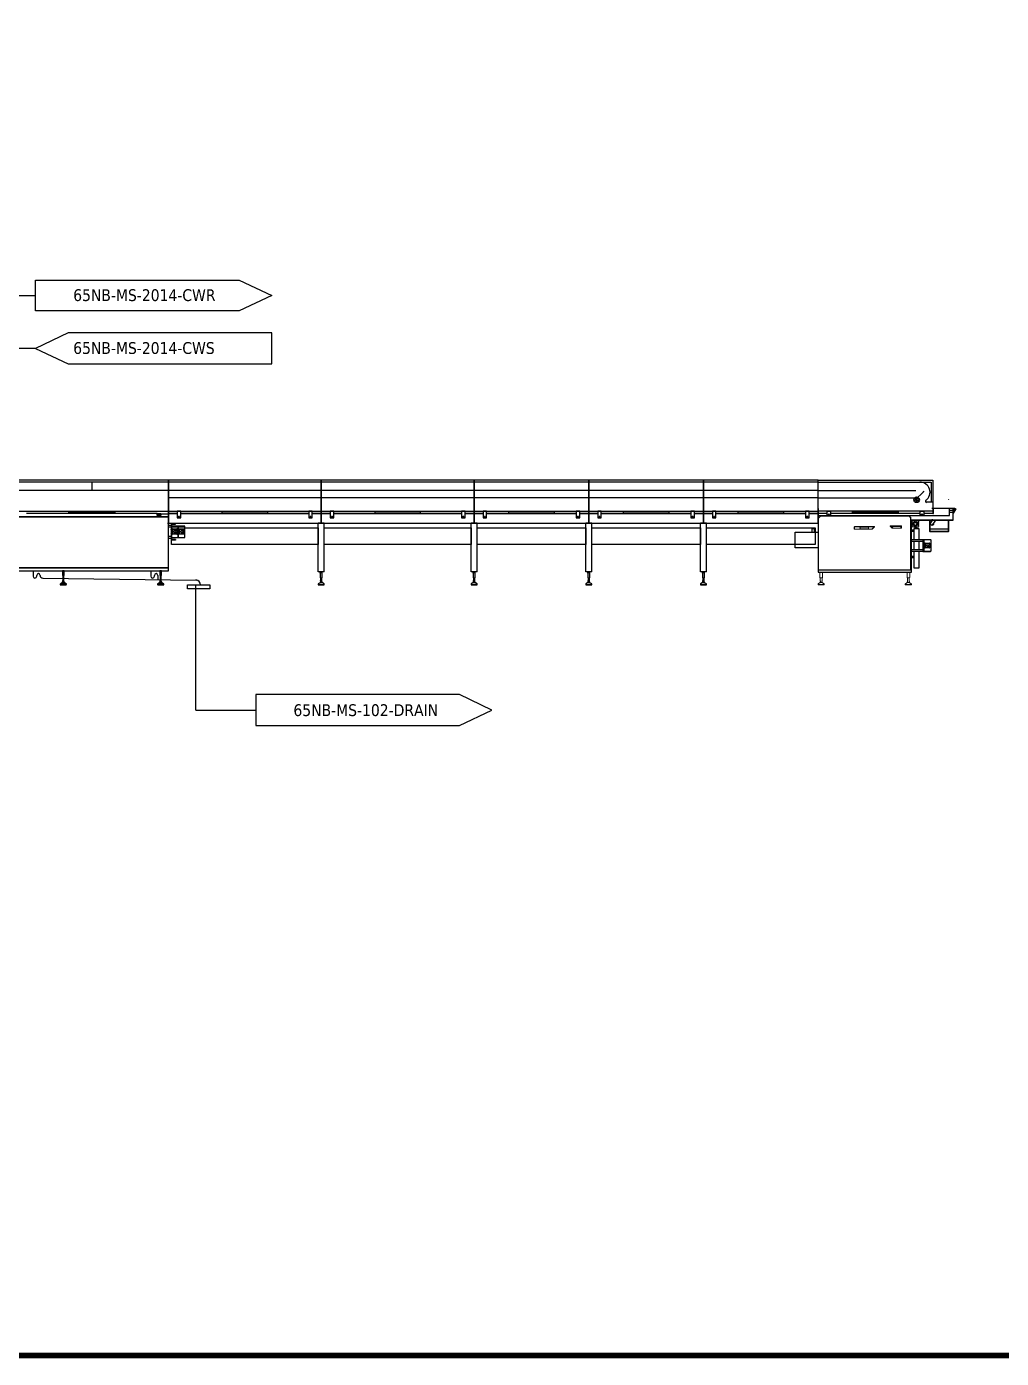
# Model space of a CAD drawing. Header units: millimetres. Extents: x 12318 to 17800, y 6541 to 10165.
# Drawn here: x 15368 to 16290, y 6541 to 7800 of the extents above; entities that cross this region are included whole.
import ezdxf

# ---------------------------------------------------------------- set-up
doc = ezdxf.new("R2010")
doc.units = ezdxf.units.MM
for name, color, linetype in [('drain', 31, 'Continuous'), ('Equipment', 123, 'Continuous'), ('GCW', 214, 'Continuous'), ('Reference', 6, 'Continuous')]:
    doc.layers.add(name, color=color, linetype=linetype)
doc.layers.add('TITLE TEXT', color=7, linetype='Continuous', lineweight=20)

# ---------------------------------------------------------------- blocks, each defined once
blk = doc.blocks.new('A$Cbe2ee938')
at = {"linetype": 'Continuous', "lineweight": 18}
h = blk.add_hatch(dxfattribs=at)
h.set_pattern_fill('ANSI31', scale=10, style=0)
h.set_pattern_definition([(45, (37090.614, -3221.507), (-22.45064, 22.45064), [])])
edge = h.paths.add_edge_path(flags=0)
edge.add_arc((39211, 1114), 6, 0, 360)
at = {"layer": 'Equipment'}
for p, q in [((29000, 1372), (27000, 1372)), ((29000, 1344), (27000, 1344)), ((29000, 1235), (27000, 1235)), ((28000, 1344), (28000, 1235)), ((29000, 889), (29000, 1372)), ((29000, 1372), (29000, 933)), ((29000, 889), (29000, 1372)), ((31000, 1372), (29000, 1372)), ((29000, 1372), (29000, 933)), ((31000, 1344), (29000, 1344)), ((31000, 1235), (29000, 1235)), ((31000, 933), (31000, 1372)), ((33000, 1372), (31000, 1372)), ((31000, 1372), (31000, 933)), ((33000, 1344), (31000, 1344)), ((33000, 1235), (31000, 1235)), ((34500, 1372), (33000, 1372)), ((33000, 1372), (33000, 933)), ((33000, 933), (33000, 1372)), ((34500, 1344), (33000, 1344)), ((34500, 1235), (33000, 1235)), ((34500, 933), (34500, 1372)), ((36000, 1372), (34500, 1372)), ((34500, 1372), (34500, 933)), ((36000, 1344), (34500, 1344)), ((36000, 1235), (34500, 1235)), ((36000, 933), (36000, 1372)), ((37500, 1372), (36000, 1372)), ((36000, 1372), (36000, 933)), ((37500, 1344), (36000, 1344)), ((37500, 1235), (36000, 1235)), ((37500, 933), (37500, 1372)), ((37500, 933), (37500, 1372)), ((37500, 1372), (39000, 1372)), ((37500, 1344), (38979, 1344)), ((37500, 1235), (38779, 1235)), ((38764, 1108), (38882, 1223)), ((38872, 1224), (38882, 1223)), ((38979, 1344), (38979, 1080)), ((39000, 1372), (39000, 933)), ((31000, 1140), (29000, 1140)), ((33000, 1140), (31000, 1140)), ((34500, 1140), (33000, 1140)), ((36000, 1140), (34500, 1140)), ((37500, 1140), (36000, 1140)), ((37500, 1140), (38779, 1140)), ((39000, 1080), (38918, 1080)), ((39000, 1080), (38988, 1080)), ((29000, 889), (27000, 889)), ((27000, 889), (29000, 889)), ((27700, 961), (28300, 961)), ((27700, 941), (27700, 961)), ((28300, 941), (27700, 941)), ((28300, 961), (28300, 941)), ((28300, 961), (28300, 941)), ((28854, 933), (28900, 933)), ((28854, 906), (28854, 933)), ((28854, 933), (28900, 933)), ((28854, 906), (28854, 933)), ((28900, 906), (28854, 906)), ((28900, 906), (28854, 906)), ((28900, 933), (28900, 906)), ((28900, 933), (28900, 906)), ((28900, 931), (29000, 931)), ((28900, 931), (29000, 931)), ((29000, 933), (29117, 933)), ((29117, 933), (29000, 933)), ((29000, 933), (29000, 807)), ((29000, 933), (29117, 933)), ((29117, 933), (29000, 933)), ((29000, 933), (29000, 807)), ((29000, 225), (29000, 889)), ((29163, 965), (29117, 965)), ((29117, 965), (29117, 878)), ((29163, 965), (29117, 965)), ((29117, 965), (29117, 878)), ((29117, 878), (29163, 878)), ((29117, 878), (29163, 878)), ((29163, 878), (29163, 965)), ((29163, 878), (29163, 965)), ((29163, 933), (30837, 933)), ((29700, 961), (29700, 941)), ((30300, 961), (29700, 961)), ((29700, 961), (29700, 941)), ((29700, 941), (30300, 941)), ((30300, 941), (30300, 961)), ((30300, 941), (30300, 961)), ((30883, 965), (30837, 965)), ((30837, 965), (30837, 878)), ((30837, 878), (30883, 878)), ((30883, 878), (30883, 965)), ((30883, 933), (31000, 933)), ((31000, 933), (30883, 933)), ((31000, 807), (31000, 933)), ((31000, 933), (31117, 933)), ((31117, 933), (31000, 933)), ((31000, 933), (31000, 807)), ((31163, 965), (31117, 965)), ((31117, 965), (31117, 878)), ((31117, 878), (31163, 878)), ((31163, 878), (31163, 965)), ((31163, 933), (32837, 933)), ((32300, 961), (31700, 961)), ((31700, 961), (31700, 941)), ((31700, 941), (32300, 941)), ((32300, 941), (32300, 961)), ((32883, 965), (32837, 965)), ((32837, 965), (32837, 878)), ((32837, 878), (32883, 878)), ((32883, 878), (32883, 965)), ((32883, 933), (33000, 933)), ((33000, 933), (32883, 933)), ((33000, 933), (33117, 933)), ((33117, 933), (33000, 933)), ((33000, 933), (33000, 807)), ((33000, 807), (33000, 933)), ((33163, 965), (33117, 965)), ((33117, 965), (33117, 878)), ((33117, 878), (33163, 878)), ((33163, 878), (33163, 965)), ((33163, 933), (34337, 933)), ((34050, 961), (33450, 961)), ((33450, 961), (33450, 941)), ((33450, 941), (34050, 941)), ((34050, 941), (34050, 961)), ((34383, 965), (34337, 965)), ((34337, 965), (34337, 878)), ((34337, 878), (34383, 878)), ((34383, 878), (34383, 965)), ((34383, 933), (34500, 933)), ((34500, 933), (34383, 933)), ((34500, 807), (34500, 933)), ((34500, 933), (34617, 933)), ((34617, 933), (34500, 933)), ((34500, 933), (34500, 807)), ((34663, 965), (34617, 965)), ((34617, 965), (34617, 878)), ((34617, 878), (34663, 878)), ((34663, 878), (34663, 965)), ((34663, 933), (35837, 933)), ((35550, 961), (34950, 961)), ((34950, 961), (34950, 941)), ((34950, 941), (35550, 941)), ((35550, 941), (35550, 961)), ((35883, 965), (35837, 965)), ((35837, 965), (35837, 878)), ((35837, 878), (35883, 878)), ((35883, 878), (35883, 965)), ((35883, 933), (36000, 933)), ((36000, 933), (35883, 933)), ((36000, 807), (36000, 933)), ((36000, 933), (36117, 933)), ((36117, 933), (36000, 933)), ((36000, 933), (36000, 807)), ((36163, 965), (36117, 965)), ((36117, 965), (36117, 878)), ((36117, 878), (36163, 878)), ((36163, 878), (36163, 965)), ((36163, 933), (37337, 933)), ((37050, 961), (36450, 961)), ((36450, 961), (36450, 941)), ((36450, 941), (37050, 941)), ((37050, 941), (37050, 961)), ((37383, 965), (37337, 965)), ((37337, 965), (37337, 878)), ((37337, 878), (37383, 878)), ((37383, 878), (37383, 965)), ((37383, 933), (37500, 933)), ((37500, 933), (37383, 933)), ((37500, 1000), (37500, 848)), ((37500, 807), (37500, 933)), ((37617, 933), (37500, 933)), ((37500, 908), (39219, 908)), ((37506, 875), (37531, 900)), ((37506, 196), (37506, 875)), ((38690, 900), (37531, 900)), ((37617, 908), (37617, 965)), ((37617, 965), (37663, 965)), ((37663, 908), (37617, 908)), ((37663, 965), (37663, 908)), ((38837, 933), (37663, 933)), ((38690, 900), (38715, 875)), ((38715, 196), (38715, 875)), ((38837, 908), (38837, 965)), ((38837, 965), (38883, 965)), ((38883, 908), (38837, 908)), ((38883, 965), (38883, 908)), ((39000, 933), (38883, 933)), ((39000, 1000), (38988, 1000)), ((39291, 1000), (39000, 1000)), ((39000, 933), (39010, 933)), ((39010, 933), (39010, 1000)), ((39219, 908), (39219, 1000)), ((39270, 973), (39219, 973)), ((39269, 948), (39219, 948)), ((39269, 848), (39269, 1000)), ((39269, 848), (39269, 1000)), ((39299, 987), (39269, 938)), ((39278, 981), (39270, 973)), ((39278, 981), (39278, 1000)), ((39278, 983), (39287, 983)), ((28990, 807), (29000, 807)), ((28990, 807), (29000, 807)), ((29000, 807), (31000, 807)), ((29037, 763), (29037, 625)), ((29037, 763), (29037, 625)), ((29040, 527), (29040, 747)), ((29040, 747), (30960, 747)), ((29040, 527), (29040, 747)), ((29121, 769), (29043, 769)), ((29121, 769), (29043, 769)), ((29050, 666), (29050, 723)), ((29050, 666), (29050, 723)), ((29053, 726), (29111, 726)), ((29053, 726), (29111, 726)), ((29054, 700), (29077, 702)), ((29054, 700), (29077, 702)), ((29114, 723), (29114, 666)), ((29114, 723), (29114, 666)), ((29127, 763), (29127, 625)), ((29127, 625), (29127, 763)), ((29127, 763), (29127, 625)), ((29127, 625), (29127, 763)), ((29211, 769), (29133, 769)), ((29211, 769), (29133, 769)), ((29140, 666), (29140, 723)), ((29140, 666), (29140, 723)), ((29143, 726), (29201, 726)), ((29143, 726), (29201, 726)), ((29144, 700), (29167, 702)), ((29144, 700), (29167, 702)), ((29204, 723), (29204, 666)), ((29204, 723), (29204, 666)), ((29217, 625), (29217, 763)), ((29217, 625), (29217, 763)), ((30960, 747), (30960, 527)), ((31000, 807), (33000, 807)), ((31040, 747), (32960, 747)), ((31040, 527), (31040, 747)), ((32960, 747), (32960, 527)), ((33000, 807), (34500, 807)), ((33040, 747), (34460, 747)), ((33040, 527), (33040, 747)), ((34460, 747), (34460, 527)), ((34500, 807), (36000, 807)), ((34540, 747), (35960, 747)), ((34540, 527), (34540, 747)), ((35960, 747), (35960, 527)), ((36000, 807), (37500, 807)), ((36040, 747), (37460, 747)), ((36040, 527), (36040, 747)), ((37452, 732), (37418, 732)), ((37418, 732), (37418, 691)), ((37452, 691), (37452, 732)), ((37460, 747), (37460, 527)), ((37500, 848), (37500, 848)), ((37500, 848), (37500, 167)), ((39269, 848), (38715, 848)), ((38721, 172), (38721, 848)), ((38721, 167), (38721, 848)), ((38721, 848), (39269, 848)), ((38721, 720), (38755, 720)), ((38755, 700), (38721, 700)), ((38731, 818), (38731, 833)), ((38731, 763), (38731, 778)), ((38736, 835), (38736, 848)), ((38755, 593), (38755, 738)), ((38755, 738), (38816, 738)), ((38761, 840), (38761, 840)), ((38761, 756), (38761, 756)), ((38816, 738), (38763, 738)), ((38785, 840), (38785, 840)), ((38785, 756), (38785, 756)), ((38811, 834), (38811, 848)), ((38815, 833), (38815, 818)), ((38815, 778), (38815, 763)), ((38816, 738), (38816, 593)), ((38959, 845), (38959, 701)), ((38962, 845), (38962, 701)), ((38962, 845), (38984, 845)), ((38962, 701), (39206, 701)), ((38962, 698), (39206, 698)), ((38964, 794), (38998, 848)), ((38990, 779), (38964, 794)), ((39202, 728), (38967, 728)), ((38967, 703), (38967, 728)), ((38970, 817), (38979, 817)), ((38971, 804), (38970, 817)), ((38972, 785), (38972, 790)), ((38979, 785), (38972, 785)), ((38984, 845), (38984, 848)), ((39000, 849), (38988, 849)), ((39034, 848), (38990, 779)), ((38998, 848), (38991, 848)), ((38995, 786), (39014, 788)), ((38998, 848), (38997, 848)), ((39003, 800), (39004, 787)), ((39014, 788), (39012, 814)), ((39184, 848), (39184, 845)), ((39206, 845), (39184, 845)), ((39202, 728), (39202, 703)), ((39206, 701), (39206, 845)), ((39207, 848), (39207, 848)), ((39209, 848), (39208, 848)), ((39209, 701), (39209, 845)), ((30960, 527), (29040, 527)), ((29043, 619), (29121, 619)), ((29043, 619), (29121, 619)), ((29111, 663), (29053, 663)), ((29111, 663), (29053, 663)), ((29077, 686), (29054, 689)), ((29077, 686), (29054, 689)), ((29133, 619), (29211, 619)), ((29133, 619), (29211, 619)), ((29201, 663), (29143, 663)), ((29201, 663), (29143, 663)), ((29167, 686), (29144, 689)), ((29167, 686), (29144, 689)), ((32960, 527), (31040, 527)), ((34460, 527), (33040, 527)), ((35960, 527), (34540, 527)), ((37460, 527), (36040, 527)), ((37201, 691), (37500, 691)), ((37201, 483), (37201, 691)), ((37500, 691), (37500, 483)), ((38721, 593), (38871, 593)), ((38871, 568), (38721, 568)), ((38755, 463), (38755, 568)), ((38816, 568), (38816, 463)), ((38871, 595), (38871, 435)), ((38871, 595), (38969, 595)), ((38884, 584), (38884, 446)), ((38968, 590), (38890, 590)), ((38897, 487), (38897, 544)), ((38900, 547), (38958, 547)), ((38901, 521), (38924, 523)), ((38961, 544), (38961, 487)), ((38974, 590), (38974, 440)), ((37500, 483), (37201, 483)), ((38721, 463), (38871, 463)), ((38871, 438), (38721, 438)), ((38721, 374), (38755, 374)), ((38755, 354), (38721, 354)), ((38755, 221), (38755, 438)), ((38816, 438), (38816, 221)), ((38871, 435), (38969, 435)), ((38890, 440), (38968, 440)), ((38958, 484), (38900, 484)), ((38924, 508), (38901, 510)), ((29000, 225), (26251, 225)), ((26251, 185), (29000, 185)), ((27000, 225), (29000, 225)), ((27230, 186), (27230, 113)), ((27638, 185), (27613, 185)), ((28770, 186), (28770, 113)), ((28912, 185), (28888, 185)), ((29000, 185), (29000, 225)), ((37500, 196), (38721, 196)), ((38816, 221), (38755, 221)), ((27278, 113), (27278, 125)), ((27322, 125), (27322, 125)), ((27360, 90), (29362, 64)), ((28818, 113), (28818, 125)), ((28862, 125), (28862, 71)), ((29250, 0), (29541, 0)), ((29250, -52), (29250, 0)), ((29541, 0), (29541, -52)), ((30988, 172), (31012, 172)), ((32988, 172), (33012, 172)), ((34488, 172), (34512, 172)), ((35988, 172), (36012, 172)), ((37500, 167), (38721, 167)), ((29541, -52), (29250, -52))]:
    blk.add_line(p, q, dxfattribs=at)
at = {"layer": 'Equipment', "linetype": 'Continuous', "lineweight": 25}
for p, q in [((27000, 966), (29000, 966)), ((28854, 932), (27146, 932)), ((29000, 966), (31000, 966)), ((29117, 936), (29000, 936)), ((29117, 936), (29000, 936)), ((30837, 936), (29163, 936)), ((29163, 933), (30837, 933)), ((30837, 965), (30883, 965)), ((31000, 936), (30883, 936)), ((31000, 966), (33000, 966)), ((31117, 936), (31000, 936)), ((32837, 936), (31163, 936)), ((31163, 933), (32837, 933)), ((32837, 965), (32883, 965)), ((33000, 936), (32883, 936)), ((33000, 966), (34500, 966)), ((33117, 936), (33000, 936)), ((34337, 936), (33163, 936)), ((33163, 933), (34337, 933)), ((34337, 965), (34383, 965)), ((34500, 936), (34383, 936)), ((34500, 966), (36000, 966)), ((34617, 936), (34500, 936)), ((35837, 936), (34663, 936)), ((34663, 933), (35837, 933)), ((35837, 965), (35883, 965)), ((36000, 936), (35883, 936)), ((36000, 966), (37500, 966)), ((36117, 936), (36000, 936)), ((37337, 936), (36163, 936)), ((36163, 933), (37337, 933)), ((37337, 965), (37383, 965)), ((37500, 936), (37383, 936)), ((39000, 966), (37500, 966)), ((37617, 933), (37500, 933)), ((37663, 965), (37617, 965)), ((38837, 933), (37663, 933)), ((37950, 961), (38550, 961)), ((37950, 941), (37950, 961)), ((38550, 941), (37950, 941)), ((38550, 941), (38550, 961)), ((39000, 933), (38883, 933)), ((29038, 779), (29000, 779)), ((29038, 779), (29000, 779)), ((29000, 759), (29038, 759)), ((29000, 759), (29038, 759)), ((29037, 777), (29038, 777)), ((29037, 777), (29038, 777)), ((29038, 772), (29037, 772)), ((29038, 772), (29037, 772)), ((29038, 779), (29038, 777)), ((29038, 779), (29038, 777)), ((29039, 778), (29038, 778)), ((29039, 778), (29038, 778)), ((29038, 777), (29038, 777)), ((29038, 777), (29038, 777)), ((29038, 772), (29038, 773)), ((29038, 772), (29038, 773)), ((29038, 772), (29038, 759)), ((29038, 772), (29038, 759)), ((29038, 760), (29039, 760)), ((29038, 760), (29039, 760)), ((29039, 792), (29039, 597)), ((29039, 792), (29039, 597)), ((29044, 597), (29044, 792)), ((29044, 597), (29044, 792)), ((29044, 769), (29212, 769)), ((29044, 769), (29212, 769)), ((29095, 800), (29047, 800)), ((29095, 800), (29047, 800)), ((29047, 795), (29095, 795)), ((29047, 795), (29095, 795)), ((29095, 795), (29095, 800)), ((29095, 795), (29095, 800)), ((29217, 624), (29217, 764)), ((29217, 624), (29217, 764)), ((30960, 172), (30960, 807)), ((31040, 807), (30960, 807)), ((31040, 172), (31040, 807)), ((32960, 172), (32960, 807)), ((33040, 807), (32960, 807)), ((33040, 172), (33040, 807)), ((34460, 172), (34460, 807)), ((34540, 807), (34460, 807)), ((34540, 172), (34540, 807)), ((35960, 172), (35960, 807)), ((36040, 807), (35960, 807)), ((36040, 172), (36040, 807)), ((29038, 631), (29000, 631)), ((29038, 631), (29000, 631)), ((29000, 611), (29038, 611)), ((29000, 611), (29038, 611)), ((29037, 617), (29038, 617)), ((29037, 617), (29038, 617)), ((29038, 612), (29037, 612)), ((29038, 612), (29037, 612)), ((29038, 631), (29038, 617)), ((29038, 631), (29038, 617)), ((29039, 630), (29038, 630)), ((29039, 630), (29038, 630)), ((29038, 617), (29038, 617)), ((29038, 617), (29038, 617)), ((29038, 612), (29038, 613)), ((29038, 612), (29038, 613)), ((29038, 612), (29039, 612)), ((29038, 612), (29038, 611)), ((29038, 612), (29039, 612)), ((29038, 612), (29038, 611)), ((29044, 619), (29212, 619)), ((29044, 619), (29212, 619)), ((29095, 595), (29047, 595)), ((29095, 595), (29047, 595)), ((29047, 590), (29095, 590)), ((29047, 590), (29095, 590)), ((29095, 595), (29095, 590)), ((29095, 595), (29095, 590)), ((27613, 185), (27613, 127)), ((27638, 127), (27638, 185)), ((28888, 185), (28888, 127)), ((28912, 127), (28912, 185)), ((27586, 10), (27585, 6)), ((27585, 6), (27586, 0)), ((27586, 6), (27585, 6)), ((27585, 6), (27631, 6)), ((27666, 6), (27586, 6)), ((27586, 0), (27587, 0)), ((27609, 27), (27587, 13)), ((27587, 0), (27665, 0)), ((27610, 28), (27641, 28)), ((27612, 36), (27612, 34)), ((27614, 39), (27613, 38)), ((27613, 33), (27613, 33)), ((27613, 33), (27627, 33)), ((27614, 39), (27615, 40)), ((27615, 39), (27614, 39)), ((27614, 39), (27614, 39)), ((27614, 32), (27637, 32)), ((27616, 40), (27615, 39)), ((27615, 40), (27615, 40)), ((27616, 124), (27627, 124)), ((27616, 40), (27616, 40)), ((27618, 124), (27618, 56)), ((27618, 55), (27618, 56)), ((27618, 56), (27618, 56)), ((27618, 56), (27618, 56)), ((27618, 56), (27618, 56)), ((27618, 56), (27619, 55)), ((27618, 54), (27618, 55)), ((27618, 53), (27618, 54)), ((27618, 52), (27618, 53)), ((27618, 46), (27618, 52)), ((27618, 45), (27618, 46)), ((27619, 55), (27620, 54)), ((27620, 54), (27620, 52)), ((27620, 52), (27620, 46)), ((27620, 52), (27620, 52)), ((27620, 45), (27620, 46)), ((27627, 124), (27635, 124)), ((27627, 33), (27638, 33)), ((27631, 6), (27666, 6)), ((27633, 55), (27633, 56)), ((27633, 56), (27633, 56)), ((27633, 54), (27633, 55)), ((27633, 53), (27633, 54)), ((27633, 52), (27633, 53)), ((27633, 46), (27633, 52)), ((27633, 45), (27633, 46)), ((27634, 56), (27634, 124)), ((27638, 38), (27637, 39)), ((27638, 33), (27638, 33)), ((27640, 34), (27640, 36)), ((27664, 13), (27642, 27)), ((27666, 6), (27665, 10)), ((27665, 0), (27666, 6)), ((28860, 10), (28860, 6)), ((28860, 6), (28861, 0)), ((28860, 6), (28860, 6)), ((28940, 6), (28860, 6)), ((28860, 6), (28906, 6)), ((28861, 0), (28939, 0)), ((28861, 0), (28861, 0)), ((28884, 27), (28862, 13)), ((28885, 28), (28915, 28)), ((28886, 36), (28886, 34)), ((28889, 39), (28887, 38)), ((28887, 33), (28887, 33)), ((28887, 33), (28902, 33)), ((28888, 32), (28912, 32)), ((28890, 40), (28889, 39)), ((28889, 39), (28889, 40)), ((28889, 40), (28890, 40)), ((28889, 39), (28889, 39)), ((28889, 39), (28889, 39)), ((28891, 40), (28890, 40)), ((28891, 124), (28901, 124)), ((28892, 124), (28892, 56)), ((28892, 55), (28892, 56)), ((28892, 56), (28892, 56)), ((28892, 56), (28892, 56)), ((28892, 56), (28893, 56)), ((28893, 54), (28892, 55)), ((28893, 56), (28894, 55)), ((28893, 53), (28893, 54)), ((28893, 52), (28893, 53)), ((28893, 46), (28893, 52)), ((28893, 45), (28893, 46)), ((28894, 55), (28894, 54)), ((28894, 54), (28894, 52)), ((28894, 52), (28894, 46)), ((28894, 52), (28894, 52)), ((28894, 45), (28894, 46)), ((28901, 124), (28909, 124)), ((28902, 33), (28913, 33)), ((28906, 6), (28940, 6)), ((28907, 54), (28908, 55)), ((28907, 53), (28907, 54)), ((28907, 52), (28907, 53)), ((28907, 46), (28907, 52)), ((28907, 45), (28907, 46)), ((28908, 56), (28908, 124)), ((28908, 55), (28908, 56)), ((28908, 56), (28908, 56)), ((28913, 38), (28911, 39)), ((28913, 33), (28913, 33)), ((28914, 34), (28914, 36)), ((28938, 13), (28916, 27)), ((28939, 0), (28940, 6)), ((28940, 6), (28940, 10)), ((31040, 172), (30960, 172)), ((30960, 10), (30960, 6)), ((30960, 6), (30961, 0)), ((30960, 6), (31040, 6)), ((30961, 0), (31039, 0)), ((30984, 27), (30962, 13)), ((30986, 36), (30986, 34)), ((30989, 39), (30987, 38)), ((30987, 33), (30987, 33)), ((30987, 33), (31013, 33)), ((30988, 172), (30988, 171)), ((30988, 171), (30988, 169)), ((30988, 168), (30988, 169)), ((30988, 169), (30988, 169)), ((30988, 169), (30988, 169)), ((30988, 169), (30989, 168)), ((30988, 167), (30988, 168)), ((30988, 166), (30988, 167)), ((30988, 165), (30988, 166)), ((30988, 156), (30988, 165)), ((30988, 155), (30988, 156)), ((30988, 156), (30988, 156)), ((30988, 154), (30988, 155)), ((30989, 154), (30988, 153)), ((30988, 153), (30988, 154)), ((30988, 154), (30988, 154)), ((30988, 153), (30988, 95)), ((30988, 153), (30988, 153)), ((30988, 153), (30988, 153)), ((30988, 32), (31012, 32)), ((30989, 168), (30989, 168)), ((30989, 168), (30990, 167)), ((30990, 155), (30989, 154)), ((30990, 40), (30989, 39)), ((30989, 39), (30989, 40)), ((30989, 40), (30990, 40)), ((30989, 39), (30989, 39)), ((30989, 39), (30989, 39)), ((30990, 167), (30990, 166)), ((30990, 166), (30990, 165)), ((30990, 165), (30990, 156)), ((30990, 156), (30990, 156)), ((30990, 156), (30990, 155)), ((30991, 40), (30990, 40)), ((30991, 93), (31009, 93)), ((30992, 93), (30992, 56)), ((30992, 55), (30992, 56)), ((30992, 56), (30992, 56)), ((30992, 56), (30992, 56)), ((30992, 56), (30993, 56)), ((30993, 54), (30992, 55)), ((30993, 56), (30993, 55)), ((30993, 55), (30994, 54)), ((30993, 53), (30993, 54)), ((30993, 52), (30993, 53)), ((30993, 46), (30993, 52)), ((30993, 45), (30993, 46)), ((30994, 54), (30994, 52)), ((30994, 52), (30994, 46)), ((30994, 52), (30994, 52)), ((30994, 45), (30994, 46)), ((31007, 54), (31008, 55)), ((31007, 53), (31007, 54)), ((31007, 52), (31007, 53)), ((31007, 46), (31007, 52)), ((31007, 45), (31007, 46)), ((31008, 56), (31008, 93)), ((31008, 55), (31008, 56)), ((31008, 56), (31008, 56)), ((31013, 38), (31011, 39)), ((31012, 171), (31012, 172)), ((31012, 169), (31012, 171)), ((31012, 168), (31012, 169)), ((31012, 169), (31012, 169)), ((31012, 167), (31012, 168)), ((31012, 166), (31012, 167)), ((31012, 165), (31012, 166)), ((31012, 156), (31012, 165)), ((31012, 155), (31012, 156)), ((31012, 156), (31012, 156)), ((31012, 154), (31012, 155)), ((31012, 153), (31012, 154)), ((31012, 154), (31012, 154)), ((31012, 95), (31012, 153)), ((31012, 153), (31012, 153)), ((31013, 33), (31013, 33)), ((31014, 34), (31014, 36)), ((31038, 13), (31016, 27)), ((31039, 0), (31040, 6)), ((31040, 6), (31040, 10)), ((33040, 172), (32960, 172)), ((32960, 10), (32960, 6)), ((32960, 6), (32961, 0)), ((32960, 6), (33040, 6)), ((32961, 0), (33039, 0)), ((32984, 27), (32962, 13)), ((32986, 36), (32986, 34)), ((32989, 39), (32987, 38)), ((32987, 33), (32987, 33)), ((32987, 33), (33013, 33)), ((32988, 172), (32988, 171)), ((32988, 171), (32988, 169)), ((32988, 168), (32988, 169)), ((32988, 169), (32988, 169)), ((32988, 169), (32988, 169)), ((32988, 169), (32989, 168)), ((32988, 167), (32988, 168)), ((32988, 166), (32988, 167)), ((32988, 165), (32988, 166)), ((32988, 156), (32988, 165)), ((32988, 155), (32988, 156)), ((32988, 156), (32988, 156)), ((32988, 154), (32988, 155)), ((32989, 154), (32988, 153)), ((32988, 153), (32988, 154)), ((32988, 154), (32988, 154)), ((32988, 153), (32988, 95)), ((32988, 153), (32988, 153)), ((32988, 153), (32988, 153)), ((32988, 32), (33012, 32)), ((32989, 168), (32989, 168)), ((32989, 168), (32990, 167)), ((32990, 155), (32989, 154)), ((32990, 40), (32989, 39)), ((32989, 39), (32989, 40)), ((32989, 40), (32990, 40)), ((32989, 39), (32989, 39)), ((32989, 39), (32989, 39)), ((32990, 167), (32990, 166)), ((32990, 166), (32990, 165)), ((32990, 165), (32990, 156)), ((32990, 156), (32990, 156)), ((32990, 156), (32990, 155)), ((32991, 40), (32990, 40)), ((32991, 93), (33009, 93)), ((32992, 93), (32992, 56)), ((32992, 55), (32992, 56)), ((32992, 56), (32992, 56)), ((32992, 56), (32992, 56)), ((32992, 56), (32993, 56)), ((32993, 54), (32992, 55)), ((32993, 56), (32993, 55)), ((32993, 55), (32994, 54)), ((32993, 53), (32993, 54)), ((32993, 52), (32993, 53)), ((32993, 46), (32993, 52)), ((32993, 45), (32993, 46)), ((32994, 54), (32994, 52)), ((32994, 52), (32994, 46)), ((32994, 52), (32994, 52)), ((32994, 45), (32994, 46)), ((33007, 54), (33008, 55)), ((33007, 53), (33007, 54)), ((33007, 52), (33007, 53)), ((33007, 46), (33007, 52)), ((33007, 45), (33007, 46)), ((33008, 56), (33008, 93)), ((33008, 55), (33008, 56)), ((33008, 56), (33008, 56)), ((33013, 38), (33011, 39)), ((33012, 171), (33012, 172)), ((33012, 169), (33012, 171)), ((33012, 168), (33012, 169)), ((33012, 169), (33012, 169)), ((33012, 167), (33012, 168)), ((33012, 166), (33012, 167)), ((33012, 165), (33012, 166)), ((33012, 156), (33012, 165)), ((33012, 155), (33012, 156)), ((33012, 156), (33012, 156)), ((33012, 154), (33012, 155)), ((33012, 153), (33012, 154)), ((33012, 154), (33012, 154)), ((33012, 95), (33012, 153)), ((33012, 153), (33012, 153)), ((33013, 33), (33013, 33)), ((33014, 34), (33014, 36)), ((33038, 13), (33016, 27)), ((33039, 0), (33040, 6)), ((33040, 6), (33040, 10)), ((34540, 172), (34460, 172)), ((34460, 10), (34460, 6)), ((34460, 6), (34461, 0)), ((34460, 6), (34540, 6)), ((34461, 0), (34539, 0)), ((34484, 27), (34462, 13)), ((34486, 36), (34486, 34)), ((34489, 39), (34487, 38)), ((34487, 33), (34487, 33)), ((34487, 33), (34513, 33)), ((34488, 172), (34488, 171)), ((34488, 171), (34488, 169)), ((34488, 168), (34488, 169)), ((34488, 169), (34488, 169)), ((34488, 169), (34488, 169)), ((34488, 169), (34489, 168)), ((34488, 167), (34488, 168)), ((34488, 166), (34488, 167)), ((34488, 165), (34488, 166)), ((34488, 156), (34488, 165)), ((34488, 155), (34488, 156)), ((34488, 156), (34488, 156)), ((34488, 154), (34488, 155)), ((34489, 154), (34488, 153)), ((34488, 153), (34488, 154)), ((34488, 154), (34488, 154)), ((34488, 153), (34488, 95)), ((34488, 153), (34488, 153)), ((34488, 153), (34488, 153)), ((34488, 32), (34512, 32)), ((34489, 168), (34489, 168)), ((34489, 168), (34490, 167)), ((34490, 155), (34489, 154)), ((34490, 40), (34489, 39)), ((34489, 39), (34489, 40)), ((34489, 40), (34490, 40)), ((34489, 39), (34489, 39)), ((34489, 39), (34489, 39)), ((34490, 167), (34490, 166)), ((34490, 166), (34490, 165)), ((34490, 165), (34490, 156)), ((34490, 156), (34490, 156)), ((34490, 156), (34490, 155)), ((34491, 40), (34490, 40)), ((34491, 93), (34509, 93)), ((34492, 93), (34492, 56)), ((34492, 55), (34492, 56)), ((34492, 56), (34492, 56)), ((34492, 56), (34492, 56)), ((34492, 56), (34493, 56)), ((34493, 54), (34492, 55)), ((34493, 56), (34493, 55)), ((34493, 55), (34494, 54)), ((34493, 53), (34493, 54)), ((34493, 52), (34493, 53)), ((34493, 46), (34493, 52)), ((34493, 45), (34493, 46)), ((34494, 54), (34494, 52)), ((34494, 52), (34494, 46)), ((34494, 52), (34494, 52)), ((34494, 45), (34494, 46)), ((34507, 54), (34508, 55)), ((34507, 53), (34507, 54)), ((34507, 52), (34507, 53)), ((34507, 46), (34507, 52)), ((34507, 45), (34507, 46)), ((34508, 56), (34508, 93)), ((34508, 55), (34508, 56)), ((34508, 56), (34508, 56)), ((34513, 38), (34511, 39)), ((34512, 171), (34512, 172)), ((34512, 169), (34512, 171)), ((34512, 168), (34512, 169)), ((34512, 169), (34512, 169)), ((34512, 167), (34512, 168)), ((34512, 166), (34512, 167)), ((34512, 165), (34512, 166)), ((34512, 156), (34512, 165)), ((34512, 155), (34512, 156)), ((34512, 156), (34512, 156)), ((34512, 154), (34512, 155)), ((34512, 153), (34512, 154)), ((34512, 154), (34512, 154)), ((34512, 95), (34512, 153)), ((34512, 153), (34512, 153)), ((34513, 33), (34513, 33)), ((34514, 34), (34514, 36)), ((34538, 13), (34516, 27)), ((34539, 0), (34540, 6)), ((34540, 6), (34540, 10)), ((36040, 172), (35960, 172)), ((35960, 10), (35960, 6)), ((35960, 6), (35961, 0)), ((35960, 6), (36040, 6)), ((35961, 0), (36039, 0)), ((35984, 27), (35962, 13)), ((35986, 36), (35986, 34)), ((35989, 39), (35987, 38)), ((35987, 33), (35987, 33)), ((35987, 33), (36013, 33)), ((35988, 172), (35988, 171)), ((35988, 171), (35988, 169)), ((35988, 168), (35988, 169)), ((35988, 169), (35988, 169)), ((35988, 169), (35988, 169)), ((35988, 169), (35989, 168)), ((35988, 167), (35988, 168)), ((35988, 166), (35988, 167)), ((35988, 165), (35988, 166)), ((35988, 156), (35988, 165)), ((35988, 155), (35988, 156)), ((35988, 156), (35988, 156)), ((35988, 154), (35988, 155)), ((35989, 154), (35988, 153)), ((35988, 153), (35988, 154)), ((35988, 154), (35988, 154)), ((35988, 153), (35988, 95)), ((35988, 153), (35988, 153)), ((35988, 153), (35988, 153)), ((35988, 32), (36012, 32)), ((35989, 168), (35989, 168)), ((35989, 168), (35990, 167)), ((35990, 155), (35989, 154)), ((35990, 40), (35989, 39)), ((35989, 39), (35989, 40)), ((35989, 40), (35990, 40)), ((35989, 39), (35989, 39)), ((35989, 39), (35989, 39)), ((35990, 167), (35990, 166)), ((35990, 166), (35990, 165)), ((35990, 165), (35990, 156)), ((35990, 156), (35990, 156)), ((35990, 156), (35990, 155)), ((35991, 40), (35990, 40)), ((35991, 93), (36009, 93)), ((35992, 93), (35992, 56)), ((35992, 55), (35992, 56)), ((35992, 56), (35992, 56)), ((35992, 56), (35992, 56)), ((35992, 56), (35993, 56)), ((35993, 54), (35992, 55)), ((35993, 56), (35993, 55)), ((35993, 55), (35994, 54)), ((35993, 53), (35993, 54)), ((35993, 52), (35993, 53)), ((35993, 46), (35993, 52)), ((35993, 45), (35993, 46)), ((35994, 54), (35994, 52)), ((35994, 52), (35994, 46)), ((35994, 52), (35994, 52)), ((35994, 45), (35994, 46)), ((36007, 54), (36008, 55)), ((36007, 53), (36007, 54)), ((36007, 52), (36007, 53)), ((36007, 46), (36007, 52)), ((36007, 45), (36007, 46)), ((36008, 56), (36008, 93)), ((36008, 55), (36008, 56)), ((36008, 56), (36008, 56)), ((36013, 38), (36011, 39)), ((36012, 171), (36012, 172)), ((36012, 169), (36012, 171)), ((36012, 168), (36012, 169)), ((36012, 169), (36012, 169)), ((36012, 167), (36012, 168)), ((36012, 166), (36012, 167)), ((36012, 165), (36012, 166)), ((36012, 156), (36012, 165)), ((36012, 155), (36012, 156)), ((36012, 156), (36012, 156)), ((36012, 154), (36012, 155)), ((36012, 153), (36012, 154)), ((36012, 154), (36012, 154)), ((36012, 95), (36012, 153)), ((36012, 153), (36012, 153)), ((36013, 33), (36013, 33)), ((36014, 34), (36014, 36)), ((36038, 13), (36016, 27)), ((36039, 0), (36040, 6)), ((36040, 6), (36040, 10))]:
    blk.add_line(p, q, dxfattribs=at)
at = {"layer": 'Equipment', "linetype": 'Continuous', "lineweight": 15}
for p, q in [((37973, 757), (37973, 733)), ((37975, 760), (37975, 731)), ((38233, 760), (37975, 760)), ((37975, 731), (38204, 731)), ((38236, 762), (37978, 762)), ((37978, 728), (38206, 728)), ((38074, 755), (38054, 755)), ((38054, 735), (38074, 735)), ((38134, 755), (38074, 755)), ((38074, 735), (38134, 735)), ((38154, 755), (38134, 755)), ((38134, 735), (38154, 735)), ((38204, 731), (38233, 760)), ((38209, 730), (38238, 758)), ((38441, 767), (38467, 742)), ((38586, 771), (38443, 771)), ((38446, 768), (38445, 767)), ((38445, 767), (38469, 743)), ((38446, 768), (38452, 762)), ((38452, 762), (38479, 762)), ((38470, 740), (38586, 740)), ((38471, 742), (38479, 742)), ((38499, 762), (38479, 762)), ((38479, 742), (38499, 742)), ((38559, 762), (38499, 762)), ((38499, 742), (38559, 742)), ((38579, 762), (38559, 762)), ((38559, 742), (38579, 742)), ((38579, 762), (38589, 762)), ((38579, 742), (38587, 742)), ((38590, 742), (38587, 742)), ((38590, 762), (38589, 762)), ((38590, 744), (38590, 762)), ((38590, 744), (38590, 742)), ((38591, 745), (38591, 766)), ((37500, 10), (37500, 6)), ((37500, 6), (37501, 0)), ((37500, 6), (37580, 6)), ((37501, 0), (37579, 0)), ((37520, 25), (37502, 13)), ((37524, 27), (37520, 25)), ((37524, 167), (37524, 95)), ((37526, 92), (37532, 92)), ((37526, 39), (37526, 34)), ((37527, 42), (37528, 42)), ((37527, 33), (37540, 33)), ((37528, 92), (37528, 55)), ((37528, 55), (37528, 55)), ((37528, 55), (37529, 55)), ((37529, 55), (37529, 54)), ((37529, 54), (37530, 54)), ((37530, 54), (37530, 53)), ((37530, 53), (37530, 52)), ((37530, 52), (37530, 52)), ((37530, 52), (37530, 45)), ((37530, 45), (37530, 45)), ((37532, 92), (37554, 92)), ((37540, 33), (37553, 33)), ((37550, 45), (37550, 52)), ((37550, 45), (37550, 45)), ((37552, 55), (37552, 92)), ((37553, 42), (37553, 42)), ((37554, 34), (37554, 39)), ((37558, 26), (37556, 27)), ((37557, 95), (37557, 167)), ((37558, 26), (37578, 13)), ((37579, 0), (37580, 6)), ((37580, 6), (37580, 10)), ((38641, 10), (38641, 6)), ((38641, 6), (38642, 0)), ((38641, 6), (38721, 6)), ((38642, 0), (38720, 0)), ((38661, 25), (38643, 13)), ((38665, 27), (38661, 25)), ((38665, 167), (38665, 95)), ((38667, 92), (38673, 92)), ((38667, 39), (38667, 34)), ((38668, 42), (38669, 42)), ((38668, 33), (38681, 33)), ((38669, 92), (38669, 55)), ((38669, 55), (38669, 55)), ((38669, 55), (38670, 55)), ((38670, 55), (38670, 54)), ((38670, 54), (38671, 54)), ((38671, 54), (38671, 53)), ((38671, 53), (38671, 52)), ((38671, 52), (38671, 52)), ((38671, 52), (38671, 45)), ((38671, 45), (38671, 45)), ((38673, 92), (38695, 92)), ((38681, 33), (38694, 33)), ((38691, 45), (38691, 52)), ((38691, 45), (38691, 45)), ((38693, 55), (38693, 92)), ((38694, 42), (38694, 42)), ((38695, 34), (38695, 39)), ((38699, 26), (38697, 27)), ((38698, 95), (38698, 167)), ((38699, 26), (38719, 13)), ((38720, 0), (38721, 6)), ((38721, 6), (38721, 10))]:
    blk.add_line(p, q, dxfattribs=at)
at = {"layer": 'Equipment'}
for points in [[(29054, 700), (29054, 689)], [(29054, 700), (29054, 689)], [(29144, 700), (29144, 689)], [(29144, 700), (29144, 689)], [(38901, 521), (38901, 510)]]:
    blk.add_lwpolyline(points, dxfattribs=at)
for centre, radius in [((38789, 1114), 37), ((38789, 1114), 21), ((39291, 991), 9), ((39291, 991), 8), ((39291, 991), 5), ((29082, 694), 31.7), ((29082, 694), 31.7), ((29172, 694), 31.7), ((29172, 694), 31.7), ((38773, 798), 30), ((38773, 798), 20), ((38929, 515), 31.7)]:
    blk.add_circle(centre, radius, dxfattribs=at)
at = {"layer": 'Equipment', "linetype": 'Continuous', "lineweight": 25}
for centre, radius in [((38789, 1114), 6), ((28877, 919), 8.5), ((28877, 919), 8.5), ((29140, 891), 8.5), ((29140, 891), 8.5), ((30860, 891), 8.5), ((31140, 891), 8.5), ((32860, 891), 8.5), ((33140, 891), 8.5), ((34360, 891), 8.5), ((34640, 891), 8.5), ((35860, 891), 8.5), ((36140, 891), 8.5), ((37360, 891), 8.5), ((37640, 921), 8.5), ((38860, 921), 8.5), ((29037, 775), 2.5), ((29037, 775), 2.5), ((29037, 725), 2.5), ((29037, 725), 2.5), ((29062, 802), 2.5), ((29062, 802), 2.5), ((29092, 802), 2.5), ((29092, 802), 2.5), ((29037, 665), 2.5), ((29037, 665), 2.5), ((29037, 615), 2.5), ((29037, 615), 2.5), ((29062, 587), 2.5), ((29062, 587), 2.5), ((29092, 587), 2.5), ((29092, 587), 2.5)]:
    blk.add_circle(centre, radius, dxfattribs=at)
at = {"layer": 'Equipment'}
for centre, radius, start, end in [((38833, 1213), 132, 305.8568, 90), ((38917, 1094), 14.3, 119.3792, 275.0422), ((29043, 763), 6, 90, 180), ((29043, 763), 6, 90, 180), ((29053, 723), 3, 90, 180), ((29053, 723), 3, 90, 180), ((29081, 662), 40, 56.4497, 95.1574), ((29081, 662), 40, 56.4497, 95.1574), ((29111, 723), 3, 0, 90), ((29111, 723), 3, 0, 90), ((29121, 763), 6, 0, 90), ((29121, 763), 6, 0, 90), ((29133, 763), 6, 90, 180), ((29133, 763), 6, 90, 180), ((29143, 723), 3, 90, 180), ((29143, 723), 3, 90, 180), ((29171, 662), 40, 56.4497, 95.1574), ((29171, 662), 40, 56.4497, 95.1574), ((29201, 723), 3, 0, 90), ((29201, 723), 3, 0, 90), ((29211, 763), 6, 0, 90), ((29211, 763), 6, 0, 90), ((38810, 798), 81.3, 165.75, 194.25), ((38773, 719), 121, 69.7507, 110.2493), ((38773, 877), 121, 249.7507, 290.2493), ((38736, 798), 81.2, 345.75, 14.25), ((38962, 845), 3.01, 90, 180), ((38962, 701), 3.01, 180, 270), ((38962, 845), 0.01, 90, 180), ((38962, 701), 0.01, 180, 270), ((38968, 703), 1.5, 180, 270), ((39200, 703), 1.5, 270, 0), ((39206, 845), 3.01, 0, 90), ((39206, 845), 0.01, 0, 90), ((39206, 701), 0.01, 270, 0), ((39206, 701), 3.01, 270, 0), ((29043, 625), 6, 180, 270), ((29043, 625), 6, 180, 270), ((29053, 666), 3, 180, 270), ((29053, 666), 3, 180, 270), ((29081, 726), 40, 264.8426, 303.5503), ((29081, 726), 40, 264.8426, 303.5503), ((29111, 666), 3, 270, 360), ((29111, 666), 3, 270, 360), ((29121, 625), 6, 270, 0), ((29121, 625), 6, 270, 0), ((29133, 625), 6, 180, 270), ((29133, 625), 6, 180, 270), ((29143, 666), 3, 180, 270), ((29143, 666), 3, 180, 270), ((29171, 726), 40, 264.8426, 303.5503), ((29171, 726), 40, 264.8426, 303.5503), ((29201, 666), 3, 270, 360), ((29201, 666), 3, 270, 360), ((29211, 625), 6, 270, 0), ((29211, 625), 6, 270, 0), ((38890, 584), 6, 90, 180), ((38900, 544), 3, 90, 180), ((38928, 483), 40, 56.4497, 95.1574), ((38958, 544), 3, 0, 90), ((38968, 584), 6, 0, 90), ((38969, 590), 5, 0, 90), ((38890, 446), 6, 180, 270), ((38900, 487), 3, 180, 270), ((38928, 547), 40, 264.8426, 303.5503), ((38958, 487), 3, 270, 360), ((38968, 446), 6, 270, 0), ((38969, 440), 5, 270, 0), ((27254, 113), 23.8, 180, 0), ((27300, 125), 22, 0, 180), ((27357, 125), 35, 180, 275.2464), ((28794, 113), 23.8, 180, 0), ((28840, 125), 22, 0, 180), ((29357, 1), 63.9, 359.3751, 86.2007)]:
    blk.add_arc(centre, radius, start, end, dxfattribs=at)
at = {"layer": 'Equipment', "linetype": 'Continuous', "lineweight": 25}
for centre, radius, start, end in [((29047, 792), 7.5, 90, 180), ((29047, 792), 7.5, 90, 180), ((29047, 792), 2.5, 90, 180), ((29047, 792), 2.5, 90, 180), ((29212, 764), 5, 0, 90), ((29212, 764), 5, 0, 90), ((29047, 597), 7.5, 180, 270), ((29047, 597), 7.5, 180, 270), ((29047, 597), 2.5, 180, 270), ((29047, 597), 2.5, 180, 270), ((29212, 624), 5, 270, 0), ((29212, 624), 5, 270, 0), ((27589, 10), 4, 122.9902, 176.1605), ((27607, 30), 4, 302.9902, 329.299), ((27623, 21), 14.8, 130.603, 150.4304), ((27615, 36), 3, 130, 180), ((27613, 34), 1.1, 180, 270), ((27616, 127), 3, 180, 270), ((27614, 33), 0.875, 180, 270), ((27612, 45), 6.4, 298.8194, 358.1042), ((27614, 45), 5.71, 294.0691, 1.8808), ((27639, 45), 6.4, 181.8958, 241.1806), ((27635, 127), 3, 270, 0), ((27645, 56), 18.4, 241.3995, 244.4798), ((27637, 33), 0.875, 270, 0), ((27628, 21), 14.5, 28.6921, 49.1609), ((27637, 36), 3, 0, 50), ((27638, 34), 1.1, 270, 0), ((27644, 30), 4, 210.701, 237.0098), ((27662, 10), 4, 3.8395, 57.0098), ((28864, 10), 4, 122.9902, 176.1605), ((28881, 30), 4, 302.9902, 329.299), ((28898, 21), 14.8, 130.603, 150.4304), ((28889, 36), 3, 130, 180), ((28887, 34), 1.1, 180, 270), ((28888, 33), 0.875, 180, 270), ((28891, 127), 3, 180, 270), ((28886, 45), 6.4, 298.8194, 358.1042), ((28889, 45), 5.71, 294.0691, 1.8808), ((28914, 45), 6.4, 181.8958, 241.1806), ((28909, 127), 3, 270, 0), ((28919, 56), 18.4, 241.3995, 244.4798), ((28912, 33), 0.875, 270, 0), ((28902, 21), 14.5, 28.6921, 49.1609), ((28911, 36), 3, 0, 50), ((28913, 34), 1.1, 270, 0), ((28919, 30), 4, 210.701, 237.0098), ((28936, 10), 4, 3.8395, 57.0098), ((30964, 10), 4, 122.9902, 176.1605), ((30981, 30), 4, 302.9902, 329.299), ((30998, 21), 14.8, 130.6092, 150.4404), ((30989, 36), 3, 130, 180), ((30987, 34), 1.1, 180, 270), ((30988, 33), 0.875, 180, 270), ((30991, 95), 3, 180, 270), ((30987, 45), 6.36, 298.4822, 358.288), ((30988, 45), 5.73, 294.2101, 1.6851), ((31013, 45), 6.36, 181.7127, 241.5162), ((31009, 95), 3, 270, 0), ((31014, 45), 6.34, 239.2586, 248.6865), ((31012, 33), 0.875, 270, 0), ((31001, 21), 15.7, 29.4773, 47.929), ((31011, 36), 3, 0, 50), ((31013, 34), 1.1, 270, 0), ((31019, 30), 4, 210.701, 237.0098), ((31036, 10), 4, 3.8395, 57.0098), ((32964, 10), 4, 122.9902, 176.1605), ((32981, 30), 4, 302.9902, 329.299), ((32998, 21), 14.8, 130.6092, 150.4404), ((32989, 36), 3, 130, 180), ((32987, 34), 1.1, 180, 270), ((32988, 33), 0.875, 180, 270), ((32991, 95), 3, 180, 270), ((32987, 45), 6.36, 298.4822, 358.288), ((32988, 45), 5.73, 294.2101, 1.6851), ((33013, 45), 6.36, 181.7127, 241.5162), ((33009, 95), 3, 270, 0), ((33014, 45), 6.34, 239.2586, 248.6865), ((33012, 33), 0.875, 270, 0), ((33001, 21), 15.7, 29.4773, 47.929), ((33011, 36), 3, 0, 50), ((33013, 34), 1.1, 270, 0), ((33019, 30), 4, 210.701, 237.0098), ((33036, 10), 4, 3.8395, 57.0098), ((34464, 10), 4, 122.9902, 176.1605), ((34481, 30), 4, 302.9902, 329.299), ((34498, 21), 14.8, 130.6092, 150.4404), ((34489, 36), 3, 130, 180), ((34487, 34), 1.1, 180, 270), ((34488, 33), 0.875, 180, 270), ((34491, 95), 3, 180, 270), ((34487, 45), 6.36, 298.4822, 358.288), ((34488, 45), 5.73, 294.2101, 1.6851), ((34513, 45), 6.36, 181.7127, 241.5162), ((34509, 95), 3, 270, 0), ((34514, 45), 6.34, 239.2586, 248.6865), ((34512, 33), 0.875, 270, 0), ((34501, 21), 15.7, 29.4773, 47.929), ((34511, 36), 3, 0, 50), ((34513, 34), 1.1, 270, 0), ((34519, 30), 4, 210.701, 237.0098), ((34536, 10), 4, 3.8395, 57.0098), ((35964, 10), 4, 122.9902, 176.1605), ((35981, 30), 4, 302.9902, 329.299), ((35998, 21), 14.8, 130.6092, 150.4404), ((35989, 36), 3, 130, 180), ((35987, 34), 1.1, 180, 270), ((35988, 33), 0.875, 180, 270), ((35991, 95), 3, 180, 270), ((35987, 45), 6.36, 298.4822, 358.288), ((35988, 45), 5.73, 294.2101, 1.6851), ((36013, 45), 6.36, 181.7127, 241.5162), ((36009, 95), 3, 270, 0), ((36014, 45), 6.34, 239.2586, 248.6865), ((36012, 33), 0.875, 270, 0), ((36001, 21), 15.7, 29.4773, 47.929), ((36011, 36), 3, 0, 50), ((36013, 34), 1.1, 270, 0), ((36019, 30), 4, 210.701, 237.0098), ((36036, 10), 4, 3.8395, 57.0098)]:
    blk.add_arc(centre, radius, start, end, dxfattribs=at)
at = {"layer": 'Equipment', "linetype": 'Continuous', "lineweight": 15}
for centre, radius, start, end in [((37978, 757), 5, 90, 180), ((37978, 733), 5, 180, 270), ((38206, 733), 5, 270, 315), ((38236, 760), 2.5, 315, 90), ((38443, 769), 2.5, 90, 225), ((38470, 745), 5, 225, 270), ((38471, 744), 2.5, 225, 270), ((38586, 766), 5, 0, 90), ((38586, 745), 5, 270, 0), ((37504, 10), 4, 122.9902, 176.1605), ((37526, 95), 2.5, 180, 270), ((37521, 30), 4, 302.9902, 329.299), ((37540, 19), 17.6, 132.7336, 149.299), ((37529, 39), 3, 144.9032, 180), ((37527, 34), 1.1, 180, 270), ((37520, 45), 8, 324.9032, 336.0506), ((37528, 33), 0.875, 180, 270), ((37528, 45), 3, 270, 0), ((37552, 52), 2.98, 102.0919, 180.2319), ((37553, 45), 3, 180, 270), ((37552, 33), 0.875, 270, 0), ((37540, 19), 17.6, 30.701, 47.2664), ((37560, 45), 8, 203.9494, 215.0968), ((37551, 39), 3, 0, 35.0968), ((37553, 34), 1.1, 270, 0), ((37554, 95), 2.5, 270, 0), ((37559, 30), 4, 210.701, 237.0098), ((37576, 10), 4, 3.8395, 57.0098), ((38645, 10), 4, 122.9902, 176.1605), ((38667, 95), 2.5, 180, 270), ((38662, 30), 4, 302.9902, 329.299), ((38681, 19), 17.6, 132.7336, 149.299), ((38670, 39), 3, 144.9032, 180), ((38668, 34), 1.1, 180, 270), ((38661, 45), 8, 324.9032, 336.0506), ((38669, 33), 0.875, 180, 270), ((38669, 45), 3, 270, 0), ((38693, 52), 2.98, 102.0919, 180.2319), ((38694, 45), 3, 180, 270), ((38693, 33), 0.875, 270, 0), ((38681, 19), 17.6, 30.701, 47.2664), ((38701, 45), 8, 203.9494, 215.0968), ((38692, 39), 3, 0, 35.0968), ((38694, 34), 1.1, 270, 0), ((38695, 95), 2.5, 270, 0), ((38700, 30), 4, 210.701, 237.0098), ((38717, 10), 4, 3.8395, 57.0098)]:
    blk.add_arc(centre, radius, start, end, dxfattribs=at)
for centre, start_param, end_param in [((38054, 745), 0, 3.141593), ((38154, 745), 3.141593, 6.283185), ((38479, 752), 0, 3.141593), ((38579, 752), 3.141593, 6.283185)]:
    blk.add_ellipse(centre, major_axis=(0, 10), ratio=0.65, start_param=start_param, end_param=end_param, dxfattribs=at)

msp = doc.modelspace()

# ---------------------------------------------------------------- linework, layer by layer
at = {"layer": 'drain'}
for q in [(15527.9, 7271.9), (15584.7, 7153.6)]:
    msp.add_line((15527.9, 7153.6), q, dxfattribs=at)
at = {"layer": 'GCW'}
msp.add_line((15319.7, 7545.5), (15376.5, 7545.5), dxfattribs=at)
msp.add_lwpolyline([(15376.5, 7495.5), (15348.4, 7495.5)], dxfattribs=at)
at = {"layer": 'Reference'}
for points in [[(15569, 7530.9), (15376.5, 7530.9), (15376.5, 7560.1), (15569, 7560.1), (15599.8, 7545.5)], [(15407.3, 7481), (15599.8, 7481), (15599.8, 7510.1), (15407.3, 7510.1), (15376.5, 7495.5)], [(15777.2, 7168.2), (15584.7, 7168.2), (15584.7, 7139), (15777.2, 7139), (15808, 7153.6)]]:
    msp.add_lwpolyline(points, close=True, dxfattribs=at)
at = {"layer": 'TITLE TEXT', "ltscale": 5, "const_width": 5.38}
msp.add_lwpolyline([(17437.1, 10162.1), (17437.1, 6543.5), (12321.1, 6543.5), (12321.1, 10162.1)], close=True, dxfattribs=at)

# ---------------------------------------------------------------- block references
at = {"xscale": 0.072267749473635, "yscale": 0.072267749473635, "zscale": 0.072267749473635}
msp.add_blockref('A$Cbe2ee938', (13406.3, 7271.9), dxfattribs=at)

# ---------------------------------------------------------------- texts
at = {"char_height": 11.166}
for s, insert, attachment_point in [('{\\fTahoma|b0|i0|c0|p34;65NB-MS-2014-CWR}', (15412.1, 7540), 7), ('{\\fTahoma|b0|i0|c0|p34;65NB-MS-2014-CWS}', (15412.1, 7490), 7), ('{\\fTahoma|b0|i0|c0|p34;65NB-MS-102-DRAIN}', (15620.3, 7159.1), 1)]:
    msp.add_mtext_dynamic_manual_height_columns(s, width=282.315, gutter_width=8.96, heights=[0], dxfattribs=dict(at, insert=insert, attachment_point=attachment_point))

doc.saveas('drawing.dxf')
